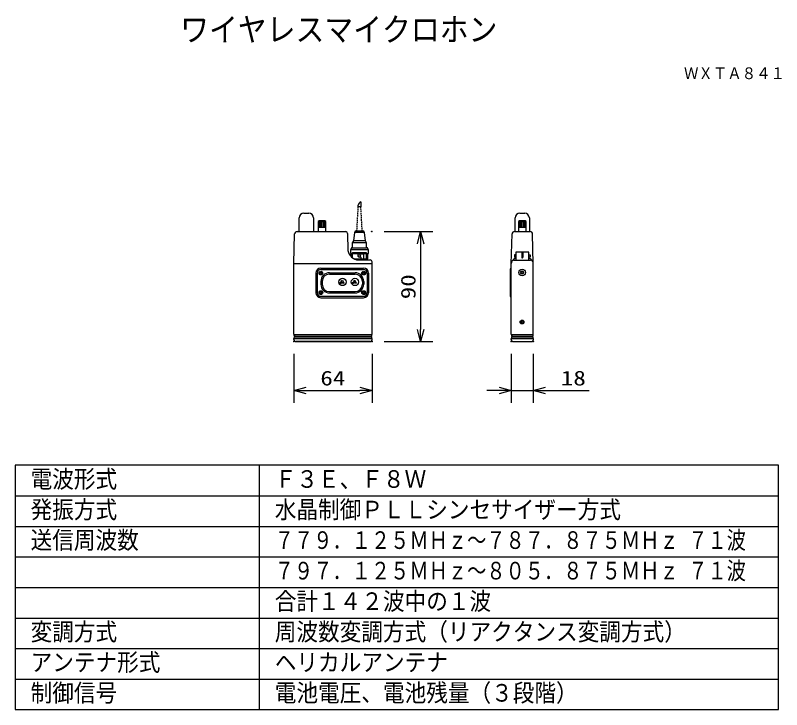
# Model space of a CAD drawing. Units: millimetres, scale not verified. Extents: x -63 to 63, y -57 to 57.
import ezdxf
from ezdxf.enums import TextEntityAlignment as Align

# ---------------------------------------------------------------- set-up
doc = ezdxf.new("R2010")
doc.units = ezdxf.units.MM
doc.header["$LTSCALE"] = 0.190236
doc.header["$PDMODE"] = 32
doc.header["$PDSIZE"] = 0.0951
doc.linetypes.add('DASHED1', pattern=[1.8, 1.2, -0.6])
for name, color, linetype in [('0-0_MOJI1', 2, 'Continuous'), ('0-1_TOUROKU', 1, 'Continuous'), ('0-2_GAIKEI', 1, 'Continuous'), ('0-3_WAKU', 3, 'Continuous'), ('0-4_DEFPOINTS', 7, 'Continuous')]:
    doc.layers.add(name, color=color, linetype=linetype)
doc.styles.add('ＭＳ ゴシック', font='')
doc.styles.get('ＭＳ ゴシック').set_extended_font_data('MS Gothic')

# ---------------------------------------------------------------- blocks, each defined once
blk = doc.blocks.new('_OPEN30')
at = {"layer": '0-4_DEFPOINTS'}
blk.add_line((0, 0), (-1, 0), dxfattribs=at)
blk.add_lwpolyline([(-1, 0.26795), (0, 0), (-1, -0.26795)], dxfattribs=at)

msp = doc.modelspace()

# ---------------------------------------------------------------- linework, layer by layer
at = {"layer": '0-2_GAIKEI'}
for p, q in [((-5.9278, 26.6277), (-5.9278, 25.7942)), ((-5.8945, 25.7942), (-6.3845, 25.7942)), ((-6.3377, 25.7942), (-6.3377, 26.1029)), ((-12.8708, 23.3877), (-11.651, 23.3877)), ((-12.7301, 23.3877), (-12.7301, 22.4922)), ((-12.5978, 23.3877), (-12.5978, 22.4922)), ((-12.4044, 23.3877), (-12.4044, 22.4922)), ((-12.1299, 23.3877), (-12.1299, 22.4922)), ((-11.9365, 23.3877), (-11.9365, 22.4922)), ((-11.8042, 23.3877), (-11.8042, 22.4922)), ((19.9339, 23.3877), (21.1537, 23.3877)), ((20.0746, 23.3877), (20.0746, 22.4922)), ((20.2069, 23.3877), (20.2069, 22.4922)), ((20.4003, 23.3877), (20.4003, 22.4922)), ((20.6748, 23.3877), (20.6748, 22.4922)), ((20.8682, 23.3877), (20.8682, 22.4922)), ((21.0005, 23.3877), (21.0005, 22.4922)), ((-12.8708, 22.4922), (-11.651, 22.4922)), ((-5.3155, 21.601), (-6.944, 21.601)), ((19.9339, 22.4922), (21.1537, 22.4922)), ((-4.9675, 19.9325), (-7.2862, 19.9325)), ((-4.6512, 18.7435), (-7.6001, 18.7435)), ((-6.1285, 18.1357), (-5.6407, 18.1357)), ((-5.4182, 17.2883), (-5.4182, 17.8784)), ((19.2549, 17.9581), (19.2549, 17.5581)), ((19.4674, 17.9581), (19.2549, 17.9581)), ((19.4674, 18.3584), (19.4674, 17.0679)), ((21.6152, 18.3584), (19.4674, 18.3584)), ((20.4431, 18.3584), (20.4431, 17.5581)), ((20.6393, 18.3584), (20.6393, 17.5581)), ((21.6152, 17.0679), (21.6152, 18.3584)), ((21.6152, 17.9581), (21.8272, 17.9581)), ((21.8272, 17.9581), (21.8272, 17.5581)), ((-5.9278, 17.5619), (-6.1285, 17.5619)), ((-5.9278, 17.5619), (-5.9278, 17.2883)), ((19.2549, 17.5581), (19.4674, 17.5581)), ((21.8272, 17.5581), (21.6152, 17.5581)), ((-12.502, 15.1298), (-12.502, 15.0148)), ((-12.3871, 15.1298), (-12.502, 15.1298)), ((-12.4498, 15.7731), (-5.4578, 15.7731)), ((-12.4498, 15.5536), (-5.4578, 15.5536)), ((-12.3871, 15.0148), (-12.3871, 15.1298)), ((-5.4942, 15.1298), (-5.4942, 15.0148)), ((-5.3794, 15.1298), (-5.4942, 15.1298)), ((-5.3794, 15.0148), (-5.3794, 15.1298)), ((18.5318, 15.5476), (18.5318, 11.2227)), ((20.3004, 15.0552), (20.4072, 15.2398)), ((20.4072, 15.2398), (20.6201, 15.2398)), ((20.6201, 15.2398), (20.7269, 15.0552)), ((-13.2675, 14.9552), (-13.2675, 11.754)), ((-13.0482, 14.9552), (-13.0482, 11.754)), ((-12.6167, 15.0148), (-12.6167, 14.9001)), ((-12.502, 15.0148), (-12.6167, 15.0148)), ((-12.6167, 14.9001), (-12.502, 14.9001)), ((-12.502, 14.9001), (-12.502, 14.7854)), ((-12.502, 14.7854), (-12.3871, 14.7854)), ((-12.2723, 15.0148), (-12.3871, 15.0148)), ((-12.3871, 14.9001), (-12.2723, 14.9001)), ((-12.3871, 14.7854), (-12.3871, 14.9001)), ((-12.2723, 14.9001), (-12.2723, 15.0148)), ((-11.0416, 15.0083), (-6.8547, 15.0083)), ((-11.0416, 14.7887), (-6.8547, 14.7887)), ((-5.609, 15.0148), (-5.609, 14.9001)), ((-5.4942, 15.0148), (-5.609, 15.0148)), ((-5.609, 14.9001), (-5.4942, 14.9001)), ((-5.4942, 14.9001), (-5.4942, 14.7854)), ((-5.4942, 14.7854), (-5.3794, 14.7854)), ((-5.2645, 15.0148), (-5.3794, 15.0148)), ((-5.3794, 14.9001), (-5.2645, 14.9001)), ((-5.3794, 14.7854), (-5.3794, 14.9001)), ((-5.2645, 14.9001), (-5.2645, 15.0148)), ((-4.8591, 14.9552), (-4.8591, 11.754)), ((-4.6399, 14.9552), (-4.6399, 11.754)), ((20.4072, 14.8705), (20.3004, 15.0552)), ((20.6201, 14.8705), (20.4072, 14.8705)), ((20.7269, 15.0552), (20.6201, 14.8705)), ((-12.4576, 13.5922), (-12.4576, 13.1286)), ((-12.2383, 13.5922), (-12.2383, 13.1286)), ((-9.3774, 13.3791), (-9.1419, 13.5418)), ((-9.3007, 13.2207), (-9.3774, 13.3791)), ((-9.0268, 13.3038), (-9.3007, 13.2207)), ((-9.1419, 13.5418), (-9.0268, 13.3038)), ((-9.1028, 13.6914), (-8.9242, 13.7791)), ((-8.8785, 13.2337), (-9.1028, 13.6914)), ((-8.9242, 13.7791), (-8.6999, 13.321)), ((-8.6999, 13.321), (-8.8785, 13.2337)), ((-7.3505, 13.3791), (-7.115, 13.5416)), ((-7.2743, 13.2207), (-7.3505, 13.3791)), ((-7.0003, 13.3038), (-7.2743, 13.2207)), ((-7.115, 13.5416), (-7.0003, 13.3038)), ((-7.0763, 13.6914), (-6.8977, 13.7791)), ((-6.8517, 13.2337), (-7.0763, 13.6914)), ((-6.8977, 13.7791), (-6.6734, 13.321)), ((-6.6734, 13.321), (-6.8517, 13.2337)), ((-5.6579, 13.5922), (-5.6579, 13.1286)), ((-5.4386, 13.5922), (-5.4386, 13.1286)), ((-12.6167, 11.8208), (-12.6167, 11.7062)), ((-12.502, 11.8208), (-12.6167, 11.8208)), ((-12.6167, 11.7062), (-12.502, 11.7062)), ((-12.502, 11.9356), (-12.502, 11.8208)), ((-12.3871, 11.9356), (-12.502, 11.9356)), ((-12.502, 11.7062), (-12.502, 11.5915)), ((-12.502, 11.5915), (-12.3871, 11.5915)), ((-12.3871, 11.8208), (-12.3871, 11.9356)), ((-12.2723, 11.8208), (-12.3871, 11.8208)), ((-12.3871, 11.7062), (-12.2723, 11.7062)), ((-12.3871, 11.5915), (-12.3871, 11.7062)), ((-12.2723, 11.7062), (-12.2723, 11.8208)), ((-11.0416, 11.9317), (-6.8547, 11.9317)), ((-11.0416, 11.7123), (-6.8547, 11.7123)), ((-5.609, 11.8208), (-5.609, 11.7062)), ((-5.4942, 11.8208), (-5.609, 11.8208)), ((-5.609, 11.7062), (-5.4942, 11.7062)), ((-5.4942, 11.9356), (-5.4942, 11.8208)), ((-5.3794, 11.9356), (-5.4942, 11.9356)), ((-5.4942, 11.7062), (-5.4942, 11.5915)), ((-5.4942, 11.5915), (-5.3794, 11.5915)), ((-5.3794, 11.8208), (-5.3794, 11.9356)), ((-5.2645, 11.8208), (-5.3794, 11.8208)), ((-5.3794, 11.7062), (-5.2645, 11.7062)), ((-5.3794, 11.5915), (-5.3794, 11.7062)), ((-5.2645, 11.7062), (-5.2645, 11.8208)), ((-12.4498, 11.1556), (-5.4578, 11.1556)), ((-12.4498, 10.9362), (-5.4578, 10.9362)), ((20.3309, 7.0091), (20.3309, 6.8943)), ((20.4455, 7.0091), (20.3309, 7.0091)), ((20.3309, 6.8943), (20.4455, 6.8943)), ((20.4455, 7.124), (20.4455, 7.0091)), ((20.5605, 7.124), (20.4455, 7.124)), ((20.4455, 6.8943), (20.4455, 6.7795)), ((20.4455, 6.7795), (20.5605, 6.7795)), ((20.5605, 7.0091), (20.5605, 7.124)), ((20.6754, 7.0091), (20.5605, 7.0091)), ((20.5605, 6.8943), (20.6754, 6.8943)), ((20.5605, 6.7795), (20.5605, 6.8943)), ((20.6754, 6.8943), (20.6754, 7.0091)), ((-16.8965, 4.2357), (-4.0462, 4.2357)), ((-16.8714, 4.8935), (-4.0714, 4.8935)), ((-16.6734, 4.6176), (-4.2694, 4.6176)), ((-16.6734, 4.5285), (-4.2694, 4.5285)), ((18.7186, 4.2357), (22.3689, 4.2357)), ((18.7437, 4.8935), (22.3437, 4.8935)), ((18.9316, 4.6214), (22.1456, 4.6214)), ((18.9316, 4.5324), (22.1456, 4.5324))]:
    msp.add_line(p, q, dxfattribs=at)
at = {"layer": '0-2_GAIKEI', "linetype": 'DASHED1'}
for p, q in [((-6.3845, 25.7942), (-6.6013, 21.8311)), ((-5.6779, 21.8311), (-5.8945, 25.7942))]:
    msp.add_line(p, q, dxfattribs=at)
at = {"layer": '0-2_GAIKEI', "color": 7}
for p, q in [((-15.9956, 21.7444), (-15.9956, 24.0147)), ((-15.2381, 24.7444), (-14.4296, 24.7444)), ((-13.672, 24.0147), (-13.672, 21.7444)), ((19.382, 21.7444), (19.382, 24.0147)), ((20.1395, 24.7444), (20.948, 24.7444)), ((21.7056, 24.0147), (21.7056, 21.7444)), ((-12.7344, 23.5307), (-12.8708, 23.3943)), ((-12.8708, 23.3943), (-12.8708, 21.7444)), ((-11.7875, 23.5307), (-12.7344, 23.5307)), ((-11.651, 23.3943), (-11.7875, 23.5307)), ((-11.651, 21.7444), (-11.651, 23.3943)), ((20.0703, 23.5307), (19.9339, 23.3943)), ((19.9339, 23.3943), (19.9339, 21.7444)), ((21.0172, 23.5307), (20.0703, 23.5307)), ((21.1537, 23.3943), (21.0172, 23.5307)), ((21.1537, 21.7444), (21.1537, 23.3943)), ((-16.8714, 16.5071), (-16.7493, 21.361)), ((-16.347, 21.7444), (-8.3636, 21.7444)), ((-8.0646, 21.451), (-8.012, 18.6565)), ((18.7437, 16.4882), (18.8658, 21.361)), ((19.2681, 21.7444), (21.8194, 21.7444)), ((22.3437, 16.4882), (22.2217, 21.361)), ((-5.1255, 20.2371), (-7.1285, 20.2371)), ((-4.9498, 19.0658), (-7.3012, 19.0658)), ((-7.5072, 18.1428), (-7.5072, 17.676)), ((-4.7514, 17.2883), (-4.7514, 18.1428)), ((-16.8714, 16.5071), (-4.0714, 16.5071)), ((-16.8714, 4.8935), (-16.8714, 16.5071)), ((-6.966, 17.2883), (-4.7514, 17.2883)), ((-6.2706, 17.1085), (-4.3785, 17.1085)), ((-4.0714, 4.8935), (-4.0714, 16.8159)), ((18.7437, 4.8935), (18.7437, 16.5071)), ((19.1733, 17.0679), (21.9091, 17.0679)), ((22.3437, 4.8935), (22.3437, 16.5071)), ((-16.8965, 4.0632), (-16.8965, 4.2357)), ((-4.2694, 4.6176), (-4.1419, 4.6176)), ((-4.2694, 4.5285), (-4.2694, 4.6176)), ((-4.181, 4.5285), (-4.2694, 4.5285)), ((-4.0462, 4.0632), (-4.0462, 4.2357)), ((18.7186, 4.0632), (18.7186, 4.2357)), ((18.9417, 4.6176), (18.8143, 4.6176)), ((18.8533, 4.5285), (18.9417, 4.5285)), ((18.9417, 4.5285), (18.9417, 4.6176)), ((22.3689, 4.0632), (22.3689, 4.2357)), ((-16.5234, 3.7443), (-16.5458, 3.7443)), ((-16.5458, 3.7443), (-4.3969, 3.7443)), ((19.0693, 3.7443), (22.0182, 3.7443))]:
    msp.add_line(p, q, dxfattribs=at)
msp.add_lwpolyline([(-4.6469, 18.1428), (-4.6469, 18.7356), (-4.8388, 19.0669), (-4.9609, 19.0669), (-4.9609, 19.9216), (-5.1352, 20.2527), (-5.3093, 21.6202), (-5.4144, 21.8299), (-6.8445, 21.8299), (-6.9489, 21.6202), (-7.1236, 20.2527), (-7.2978, 19.9216), (-7.2978, 19.0669), (-7.4201, 19.0669), (-7.6116, 18.7356), (-7.6116, 18.1428)], close=True, dxfattribs=at)
at = {"layer": '0-2_GAIKEI'}
msp.add_lwpolyline([(-7.2456, 17.4523), (-7.2456, 18.3521), (-5.0483, 18.3521), (-5.0483, 17.1034)], dxfattribs=at)
at = {"layer": '0-2_GAIKEI', "color": 7}
for points in [[(-16.7618, 4.5285), (-16.6734, 4.5285), (-16.6734, 4.6176), (-16.8008, 4.6176)], [(22.2341, 4.5285), (22.1457, 4.5285), (22.1457, 4.6176), (22.2732, 4.6176)], [(-4.3969, 3.7443), (-4.4193, 3.7443), (-4.485, 3.7443), (-4.5917, 3.7443), (-4.7371, 3.7443), (-4.9189, 3.7443), (-5.135, 3.7443), (-5.3829, 3.7443), (-5.6604, 3.7443), (-5.9653, 3.7443), (-6.2952, 3.7443), (-6.6479, 3.7443), (-7.0211, 3.7443), (-7.4125, 3.7443), (-7.8199, 3.7443), (-8.2409, 3.7443), (-8.6733, 3.7443), (-9.1149, 3.7443), (-9.5632, 3.7443), (-10.0162, 3.7443), (-10.4714, 3.7443), (-10.9266, 3.7443), (-11.3795, 3.7443), (-11.8279, 3.7443), (-12.2694, 3.7443), (-12.7018, 3.7443), (-13.1229, 3.7443), (-13.5302, 3.7443), (-13.9217, 3.7443), (-14.2949, 3.7443), (-14.6476, 3.7443), (-14.9775, 3.7443), (-15.2823, 3.7443), (-15.5599, 3.7443), (-15.8078, 3.7443), (-16.0238, 3.7443), (-16.2057, 3.7443), (-16.3511, 3.7443), (-16.4577, 3.7443), (-16.5234, 3.7443)]]:
    msp.add_lwpolyline(points, dxfattribs=at)
at = {"layer": '0-2_GAIKEI'}
for centre, radius in [((-6.1467, 17.7766), 0.1917), ((-12.4445, 14.9575), 0.3061), ((-5.4367, 14.9575), 0.3061), ((20.5137, 15.0552), 0.2525), ((-8.8977, 13.5079), 0.6017), ((-6.8711, 13.5077), 0.6015), ((-12.4445, 11.7636), 0.3061), ((-5.4367, 11.7636), 0.3061), ((20.5032, 6.9517), 0.3061)]:
    msp.add_circle(centre, radius, dxfattribs=at)
at = {"layer": '0-2_GAIKEI', "color": 7}
msp.add_circle((20.5136, 15.0552), 0.5517, dxfattribs=at)
at = {"layer": '0-2_GAIKEI'}
for centre, radius, start, end in [((-5.6207, 25.9654), 0.7301, 114.88043, 169.14382), ((-6.1287, 17.8488), 0.2869, 89.95248, 270.04752), ((-5.6693, 17.8861), 0.2512, 358.24289, 83.47005), ((20.5412, 17.558), 0.0981, 179.95368, 0.04632), ((-12.449, 14.9544), 0.8187, 90.05906, 179.94094), ((-12.4482, 14.9534), 0.6003, 90.15461, 179.8226), ((-5.4586, 14.9544), 0.8187, 0.05906, 89.94094), ((-5.4594, 14.9534), 0.6003, 0.1774, 89.84539), ((18.7872, 15.5433), 0.2554, 101.15707, 179.03229), ((-11.04, 13.5906), 1.4177, 90.06614, 179.93707), ((-11.0381, 13.5885), 1.2003, 90.16529, 179.82331), ((-6.8563, 13.5906), 1.4177, 0.06293, 89.93386), ((-6.8581, 13.5885), 1.2003, 0.17669, 89.83471), ((-11.04, 13.13), 1.4177, 180.06293, 269.93386), ((-11.0381, 13.1321), 1.2003, 180.17669, 269.83471), ((-6.8563, 13.13), 1.4177, 270.06614, 359.93707), ((-6.8581, 13.1321), 1.2003, 270.16529, 359.82331), ((-12.449, 11.7548), 0.8187, 180.05906, 269.94094), ((-12.4482, 11.7559), 0.6003, 180.1774, 269.84539), ((-5.4586, 11.7548), 0.8187, 270.05906, 359.94094), ((-5.4594, 11.7559), 0.6003, 270.15461, 359.8226), ((18.7873, 11.2269), 0.2556, 180.96214, 258.81216)]:
    msp.add_arc(centre, radius, start, end, dxfattribs=at)
at = {"layer": '0-2_GAIKEI', "color": 7}
for centre, radius, start, end in [((-15.2468, 23.9953), 0.7491, 89.34167, 178.51817), ((-14.4211, 23.9951), 0.7493, 1.50052, 90.65164), ((20.1309, 23.9953), 0.7491, 89.34167, 178.51817), ((20.9566, 23.9951), 0.7493, 1.50052, 90.65164), ((-16.372, 21.3678), 0.3774, 86.20658, 181.03912), ((-8.363, 21.4459), 0.2984, 0.97905, 90.1263), ((19.2431, 21.3678), 0.3774, 86.20657, 181.03913), ((21.8445, 21.3679), 0.3773, 358.94172, 93.80129), ((-6.1545, 18.9927), 1.8877, 190.25733, 266.47268), ((-4.3778, 16.8018), 0.3067, 2.62929, 90.13833), ((19.4298, 16.5597), 0.6881, 150.65057, 184.3862), ((19.8773, 16.1814), 1.2729, 108.78774, 148.02509), ((19.1468, 16.691), 0.3778, 85.96992, 146.96332), ((21.2449, 16.2399), 1.2049, 31.79784, 72.10517), ((21.934, 16.6819), 0.3868, 36.52542, 93.68063), ((21.6916, 16.5769), 0.6496, 0.09531, 27.29014), ((-16.5044, 4.1422), 0.4001, 191.39142, 264.05087), ((-16.7008, 4.7496), 0.1657, 121.83125, 232.83811), ((-16.6857, 4.3797), 0.1671, 117.07329, 240.45412), ((-4.4384, 4.1422), 0.4001, 275.94913, 348.60858), ((-4.257, 4.3797), 0.1671, 299.54588, 62.92671), ((-4.242, 4.7496), 0.1657, 307.16189, 58.16875), ((19.1107, 4.1422), 0.4001, 191.39142, 264.05087), ((18.9143, 4.7496), 0.1657, 121.83125, 232.83811), ((18.9294, 4.3797), 0.1671, 117.07329, 240.45412), ((21.9767, 4.1422), 0.4001, 275.94913, 348.60858), ((22.1581, 4.3797), 0.1671, 299.54588, 62.92671), ((22.1731, 4.7496), 0.1657, 307.16189, 58.16875)]:
    msp.add_arc(centre, radius, start, end, dxfattribs=at)
at = {"layer": '0-3_WAKU'}
for p, q in [((-2.1092, 21.7444), (5.8908, 21.7444)), ((3.8908, 19.7444), (3.8908, 5.7443)), ((-2.1092, 3.7443), (5.8908, 3.7443)), ((-16.8714, 1.7373), (-16.8714, -6.2627)), ((-4.0714, 1.7373), (-4.0714, -6.2627)), ((18.7437, 1.7373), (18.7437, -6.2627)), ((22.3437, 1.7373), (22.3437, -6.2627)), ((-14.8714, -4.2627), (-6.0714, -4.2627)), ((16.7437, -4.2627), (14.7437, -4.2627)), ((18.7437, -4.2627), (22.3437, -4.2627)), ((24.3437, -4.2627), (31.5104, -4.2627))]:
    msp.add_line(p, q, dxfattribs=at)
at = {"layer": '0-3_WAKU', "color": 4}
for p, q in [((62.5001, -16.5), (-62.5001, -16.5)), ((-62.5001, -16.5), (-62.5001, -56.5001)), ((-22.5, -56.5001), (-22.5, -16.5)), ((62.5001, -56.5001), (62.5001, -16.5)), ((-62.5001, -56.5001), (62.5001, -56.5001))]:
    msp.add_line(p, q, dxfattribs=at)
at = {"layer": '0-3_WAKU', "color": 1}
for p, q in [((-62.5001, -21.5), (62.5001, -21.5)), ((-62.5001, -26.5), (62.5001, -26.5)), ((-62.5001, -31.5001), (62.5001, -31.5001)), ((-62.5001, -36.5001), (62.5001, -36.5001)), ((-62.5001, -41.5001), (62.5001, -41.5001)), ((-62.5001, -46.5001), (62.5001, -46.5001)), ((-62.5001, -51.5001), (62.5001, -51.5001))]:
    msp.add_line(p, q, dxfattribs=at)
at = {"layer": '0-4_DEFPOINTS'}
for p in [(-4.1092, 21.7444), (-16.8714, 3.7373), (-4.1092, 3.7443), (-4.0714, 3.7373), (3.8908, 3.7443), (18.7437, 3.7373), (22.3437, 3.7373), (-4.0714, -4.2627), (22.3437, -4.2627)]:
    msp.add_point(p, dxfattribs=at)

# ---------------------------------------------------------------- block references
at = {"layer": '0-3_WAKU', "xscale": 2, "yscale": 2}
for p, rotation in [((3.8908, 21.7444), 90), ((3.8908, 3.7443), 270), ((-16.8714, -4.2627), 180), ((22.3437, -4.2627), 180)]:
    msp.add_blockref('_OPEN30', p, dxfattribs=dict(at, rotation=rotation))
for p in [(-4.0714, -4.2627), (18.7437, -4.2627)]:
    msp.add_blockref('_OPEN30', p, dxfattribs=at)

# ---------------------------------------------------------------- texts
at = {"layer": '0-0_MOJI1', "style": 'ＭＳ ゴシック'}
for s, height, width, p in [('ワイヤレスマイクロホン', 3.848, 0.9, (-35.5001, 51.7599)), ('電波形式', 2.887, 0.9, (-60.0001, -21.0552)), ('Ｆ３Ｅ、Ｆ８Ｗ', 2.887, 0.9, (-20, -21.0552)), ('発振方式', 2.887, 0.9, (-60.0001, -26.0552)), ('水晶制御ＰＬＬシンセサイザー方式', 2.887, 0.9, (-20, -26.0552)), ('送信周波数', 2.887, 0.9, (-60.0001, -31.0552)), ('７７９．１２５ＭＨｚ～７８７．８７５ＭＨｚ ７１波', 2.887, 0.8, (-20, -31.0552)), ('７９７．１２５ＭＨｚ～８０５．８７５ＭＨｚ ７１波', 2.887, 0.8, (-20, -36.0552)), ('合計１４２波中の１波', 2.887, 0.9, (-20, -41.0552)), ('変調方式', 2.887, 0.9, (-60.0001, -46.0552)), ('周波数変調方式（リアクタンス変調方式）', 2.887, 0.9, (-20, -46.0552)), ('アンテナ形式', 2.887, 0.9, (-60.0001, -51.0552)), ('ヘリカルアンテナ', 2.887, 0.9, (-20, -51.0552)), ('制御信号', 2.887, 0.9, (-60.0001, -56.0552)), ('電池電圧、電池残量（３段階）', 2.887, 0.9, (-20, -56.0552))]:
    msp.add_text(s, height=height, dxfattribs=dict(at, width=width)).set_placement(p, align=Align.BOTTOM_LEFT)
at = {"layer": '0-1_TOUROKU', "style": 'ＭＳ ゴシック', "width": 0.9}
msp.add_text('ＷＸＴＡ８４１', height=1.925, dxfattribs=at).set_placement((47.0334, 46.13), align=Align.BOTTOM_LEFT)
at = {"layer": '0-3_WAKU', "style": 'ＭＳ ゴシック', "width": 1.25}
msp.add_text('90', height=2.406, rotation=90, dxfattribs=at).set_placement((3.7812, 10.6774), align=Align.BOTTOM_LEFT)
for s, p in [('64', (-12.5383, -4.1531)), ('18', (26.8601, -4.1531))]:
    msp.add_text(s, height=2.406, dxfattribs=at).set_placement(p, align=Align.BOTTOM_LEFT)

doc.saveas('drawing.dxf')
